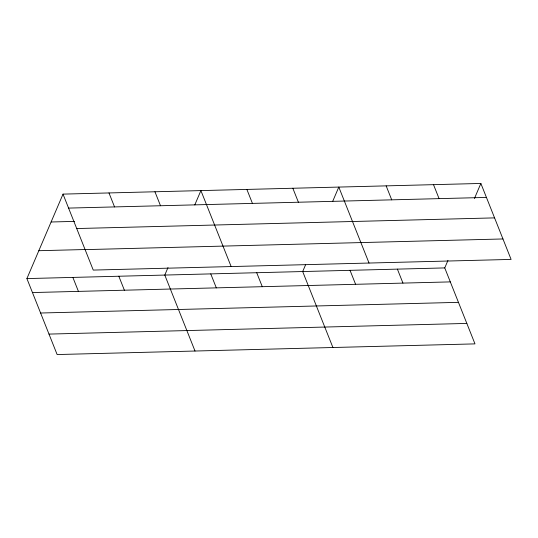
<?xml version="1.0" encoding="UTF-8"?>
<svg xmlns="http://www.w3.org/2000/svg" width="538" height="538" viewBox="0 0 538 538"><rect width="100%" height="100%" fill="white"/><g stroke="black" fill="none" stroke-linecap="round" stroke-linejoin="round"><path stroke-width="0.81" d="M447.972 260.385L444.751 267.917L474.98 343.883L57.129 354.549L26.9 278.583L63.02 194.117L480.871 183.451L511.1 259.417L93.249 270.083L63.02 194.117M168.011 267.534L164.789 275.066L195.018 351.032M194.79 204.911L200.909 190.6L231.138 266.559M305.584 264.763L302.686 271.549L332.914 347.508M332.679 201.394L338.799 187.076L369.028 263.042M474.429 198.522L480.871 183.451M68.582 208.092L486.433 197.426M51.097 221.992L74.5 221.394M76.719 228.549L494.57 217.883M38.817 250.708L84.782 249.538M85.105 249.625L502.963 238.959M26.9 278.583L444.751 267.917M32.462 292.558L450.313 281.892M40.599 313.015L458.457 302.349M48.992 334.091L466.843 323.425M433.514 184.662L439.075 198.636M386.156 185.872L391.718 199.847M397.394 269.128L402.955 283.102M350.036 270.338L355.598 284.313M292.84 188.253L298.402 202.227M246.875 189.423L252.436 203.398M256.72 272.719L262.282 286.693M210.755 273.896L216.316 287.864M154.944 191.77L160.506 205.745M108.985 192.947L114.547 206.922M118.831 276.236L124.386 290.211M72.865 277.413L78.427 291.388"/></g></svg>
